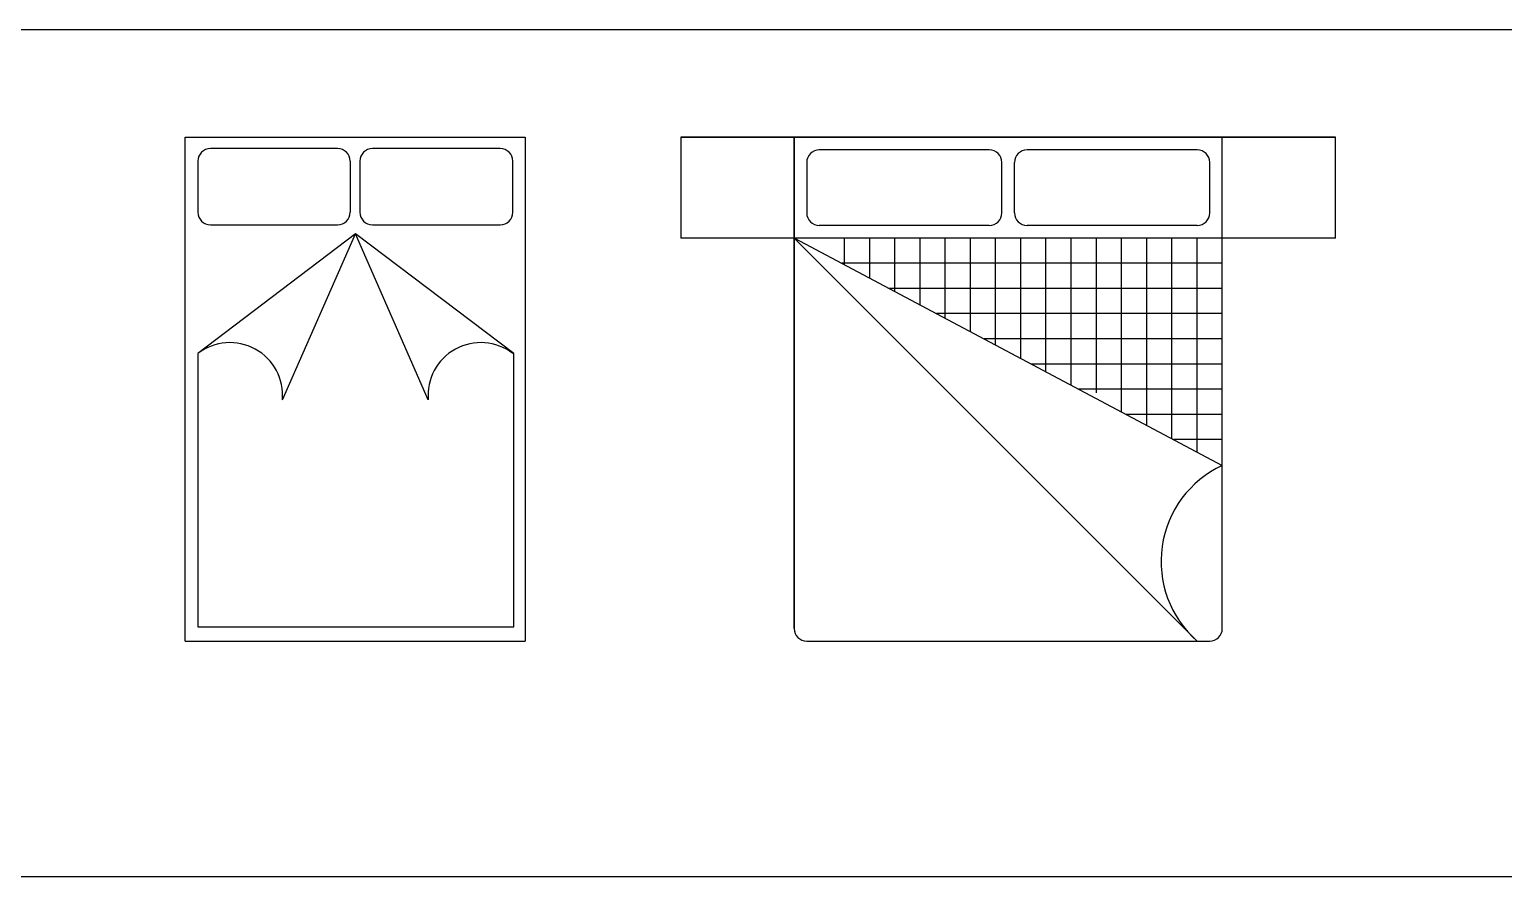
# Model space of a CAD drawing. Header units: millimetres. Extents: x 1787 to 68324, y 1435 to 30835.
# Drawn here: x 22697 to 28550, y 17580 to 20942 of the extents above; entities that cross this region are included whole.
import ezdxf

# ---------------------------------------------------------------- set-up
doc = ezdxf.new("R2010")
doc.units = ezdxf.units.MM
doc.layers.add('www.cad-blocks.net', color=7, linetype='Continuous')

# ---------------------------------------------------------------- blocks, each defined once
blk = doc.blocks.new('A$C36772BAF')
for p, q in [((0, 0), (0, 2)), ((0, 2), (1.35, 2)), ((1.35, 2), (1.35, 0)), ((0.6051, 1.9554), (0.1004, 1.9554)), ((1.2508, 1.9554), (0.7437, 1.9554)), ((0.0504, 1.9054), (0.0504, 1.7024)), ((0.6551, 1.9054), (0.6551, 1.7024)), ((0.6937, 1.9054), (0.6937, 1.7024)), ((1.3008, 1.7024), (1.3008, 1.9054)), ((0.1004, 1.6524), (0.6051, 1.6524)), ((0.7437, 1.6524), (1.2508, 1.6524)), ((0.6756, 1.6168), (0.0504, 1.1415)), ((0.386, 0.9573), (0.6756, 1.6168)), ((0.9651, 0.9573), (0.6756, 1.6168)), ((1.305, 1.1415), (0.6756, 1.6168)), ((0.0504, 1.1415), (0.0504, 0.0572)), ((1.305, 0.0572), (1.305, 1.1415)), ((0, 0), (1.35, 0)), ((0.0504, 0.0572), (1.305, 0.0572))]:
    blk.add_line(p, q)
for centre, radius, start, end in [((0.1004, 1.9054), 0.05, 90, 180), ((0.6051, 1.9054), 0.05, 0, 90), ((0.7437, 1.9054), 0.05, 90, 180), ((1.2508, 1.9054), 0.05, 0, 90), ((0.1004, 1.7024), 0.05, 180, 270), ((0.6051, 1.7024), 0.05, 270, 0), ((0.7437, 1.7024), 0.05, 180, 270), ((1.2508, 1.7024), 0.05, 270, 0), ((0.1778, 0.9758), 0.2091, 354.93576, 127.55915), ((1.1733, 0.9758), 0.2091, 52.44085, 185.06424)]:
    blk.add_arc(centre, radius, start, end)
blk = doc.blocks.new('A$C4CBC1980')
for p, q in [((0.45, 2), (0, 2)), ((0, 2), (0, 1.6)), ((0, 2), (2.6, 2)), ((2.15, 2), (0.45, 2)), ((0.45, 2), (0.45, 0.05)), ((0.45, 0.05), (0.45, 2)), ((2.6, 2), (2.025, 2)), ((2.15, 0.05), (2.15, 2)), ((2.6, 1.6), (2.6, 2)), ((1.225, 1.95), (0.55, 1.95)), ((2.05, 1.95), (1.375, 1.95)), ((0.5, 1.9), (0.5, 1.7)), ((1.275, 1.7), (1.275, 1.9)), ((1.325, 1.7), (1.325, 1.9)), ((2.1, 1.7), (2.1, 1.9)), ((1.225, 1.65), (0.55, 1.65)), ((2.05, 1.65), (1.375, 1.65)), ((2.6, 1.6), (0, 1.6)), ((0.45, 1.6), (2.05, 0)), ((0.4509, 1.6), (2.15, 0.6974)), ((2.15, 1.6), (0.5866, 1.6)), ((0.65, 1.4943), (0.65, 1.6)), ((0.75, 1.4411), (0.75, 1.6)), ((0.85, 1.388), (0.85, 1.6)), ((0.95, 1.3349), (0.95, 1.6)), ((1.05, 1.2818), (1.05, 1.6)), ((1.15, 1.2286), (1.15, 1.6)), ((1.25, 1.1755), (1.25, 1.6)), ((1.35, 1.1224), (1.35, 1.6)), ((1.45, 1.0693), (1.45, 1.6)), ((1.55, 1.0161), (1.55, 1.6)), ((1.65, 0.9861), (1.65, 1.6)), ((1.75, 0.9099), (1.75, 1.6)), ((1.85, 0.8568), (1.85, 1.6)), ((1.95, 0.8036), (1.95, 1.6)), ((2.05, 0.7505), (2.05, 1.6)), ((2.15, 1.5), (0.6392, 1.5)), ((2.15, 1.4), (0.8274, 1.4)), ((2.15, 1.3), (1.0156, 1.3)), ((2.15, 1.2), (1.2039, 1.2)), ((2.15, 1.1), (1.3921, 1.1)), ((2.15, 1), (1.5803, 1)), ((2.15, 0.9), (1.7686, 0.9)), ((2.15, 0.8), (1.9568, 0.8)), ((0.5, 0), (2.1, 0))]:
    blk.add_line(p, q)
for centre, radius, start, end in [((0.55, 1.9), 0.05, 90, 180), ((1.225, 1.9), 0.05, 0, 90), ((1.375, 1.9), 0.05, 90, 180), ((2.05, 1.9), 0.05, 0, 90), ((0.55, 1.7), 0.05, 180, 270), ((1.225, 1.7), 0.05, 270, 0), ((1.375, 1.7), 0.05, 180, 270), ((2.05, 1.7), 0.05, 270, 0), ((2.3275, 0.3161), 0.4206, 114.96328, 228.71607), ((0.5, 0.05), 0.05, 180, 270), ((0.5, 0.05), 0.05, 180, 270), ((2.1, 0.05), 0.05, 270, 0)]:
    blk.add_arc(centre, radius, start, end)
blk = doc.blocks.new('format')
at = {"color": 155, "true_color": 0x546d8e}
for p, q in [((47364.4, 30425.3), (110172.9, 30425.3)), ((47364.4, 27062.5), (110172.9, 27062.5))]:
    blk.add_line(p, q, dxfattribs=at)

msp = doc.modelspace()

# ---------------------------------------------------------------- block references
at = {"xscale": 1000, "yscale": 1000, "zscale": 1000}
for name, p in [('A$C36772BAF', (23315.7, 18514.3)), ('A$C4CBC1980', (25283.3, 18514.3))]:
    msp.add_blockref(name, p, dxfattribs=at)
at = {"layer": 'www.cad-blocks.net'}
msp.add_blockref('format', (-41848.5, -9482.9), dxfattribs=at)

doc.saveas('drawing.dxf')
